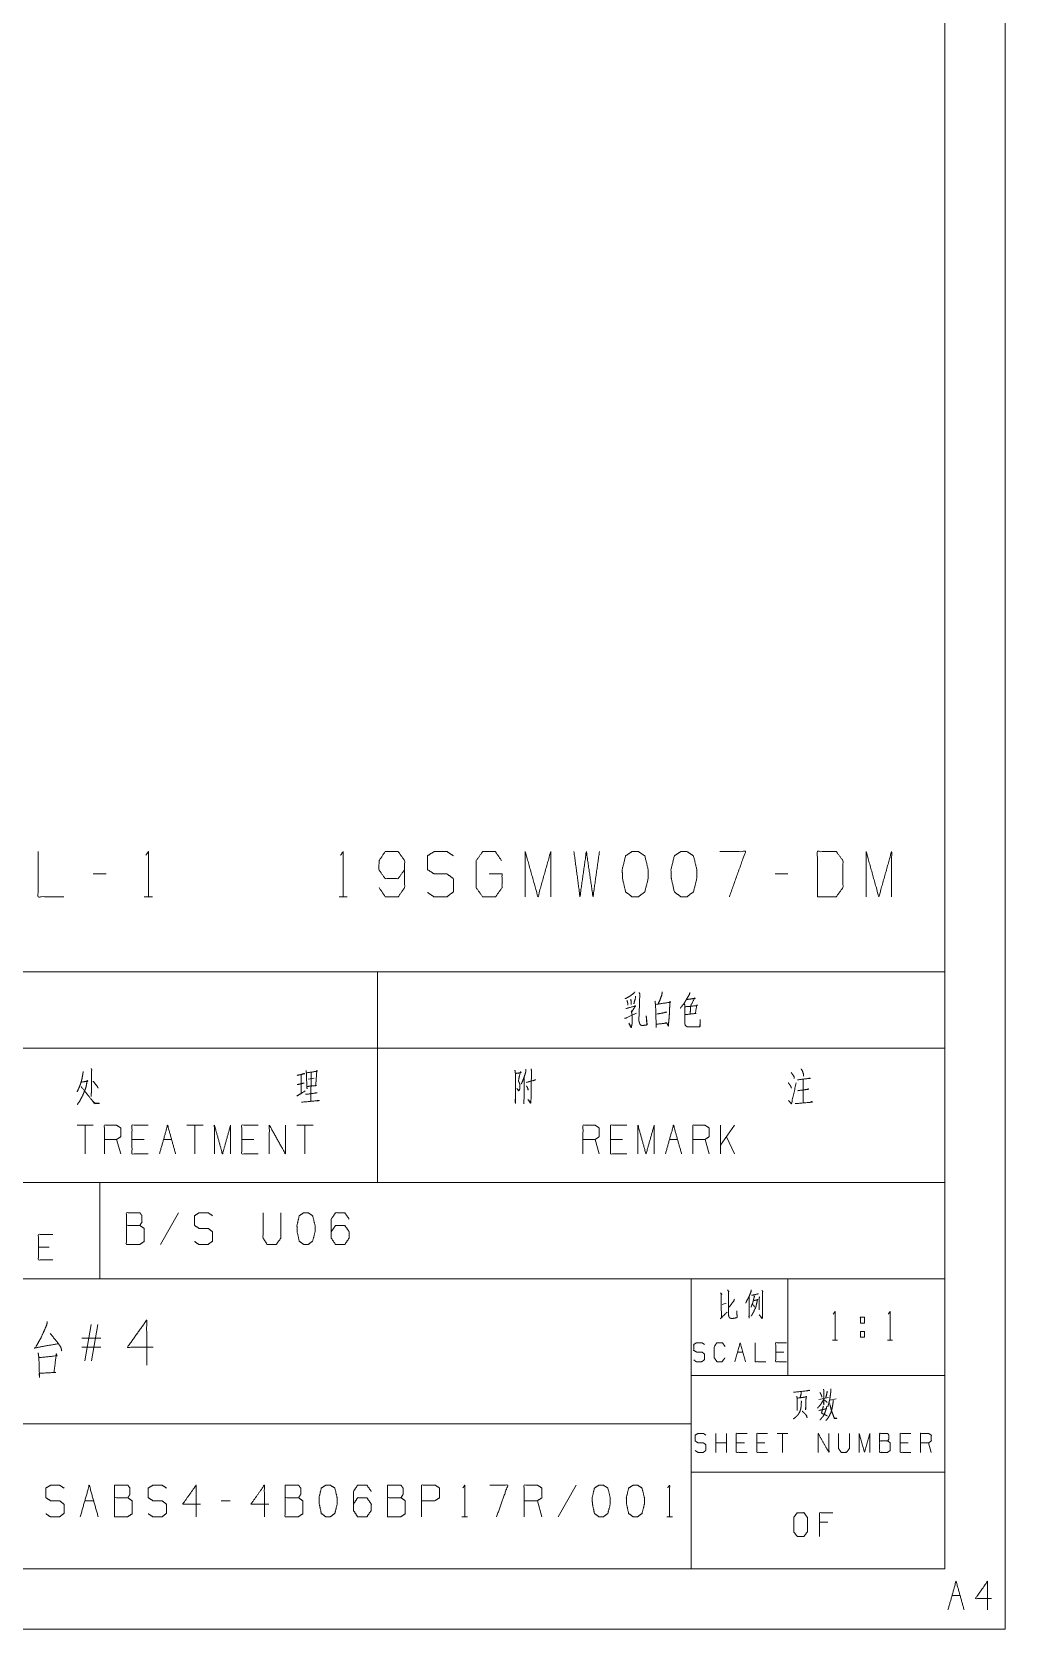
# Model space of a CAD drawing. Header units: millimetres. Extents: x 0 to 210, y 0 to 297.
# Drawn here: x 129.4 to 210, y 0 to 132.3 of the extents above; entities that cross this region are included whole.
import ezdxf

# ---------------------------------------------------------------- set-up
doc = ezdxf.new("R2010")
doc.units = ezdxf.units.MM
doc.layers.add('1', color=7, linetype='Continuous', true_color=0xffffff)

msp = doc.modelspace()

# ---------------------------------------------------------------- linework, layer by layer
at = {"layer": '1', "color": 132, "linetype": 'Continuous', "lineweight": 18}
for p, q in [((210, 0), (210, 297)), ((205, 5), (205, 292)), ((25, 37), (205, 37)), ((135, 37), (135, 29)), ((25, 29), (205, 29)), ((184, 29), (184, 5)), ((192, 29), (192, 21)), ((184, 21), (205, 21)), ((75, 17), (184, 17)), ((184, 13), (205, 13)), ((25, 5), (205, 5)), ((25, 5), (205, 5)), ((0, 0), (210, 0))]:
    msp.add_line(p, q, dxfattribs=at)
at = {"layer": '1', "color": 95, "linetype": 'Continuous', "lineweight": 18}
for p, q in [((135.51, 62.56), (134.45, 62.56)), ((192, 62.56), (190.94, 62.56)), ((138.68, 60.67), (139.35, 60.67)), ((154.82, 60.67), (155.49, 60.67)), ((128, 54.46), (158, 54.46)), ((158, 54.46), (158, 48.11)), ((158, 54.46), (205, 54.46)), ((205, 54.46), (205, 48.11)), ((128, 48.11), (158, 48.11)), ((158, 48.11), (158, 37)), ((158, 48.11), (205, 48.11)), ((205, 48.11), (205, 37)), ((152.27, 45.55), (152.75, 45.65)), ((152.5, 46.1), (152.48, 43.7)), ((193.26, 45.53), (193.26, 43.6)), ((134.45, 41.74), (133.11, 41.74)), ((133.78, 41.74), (133.78, 39.36)), ((143.56, 41.74), (142.21, 41.74)), ((142.88, 41.74), (142.88, 39.36)), ((152.66, 41.74), (151.32, 41.74)), ((151.99, 41.74), (151.99, 39.36)), ((187.58, 41.74), (186.41, 40.09)), ((186.41, 39.36), (186.41, 41.74)), ((136.73, 39.36), (136.39, 40.56)), ((138.67, 40.56), (137.66, 40.56)), ((140.27, 40.56), (140.94, 40.56)), ((147.77, 40.56), (146.76, 40.56)), ((176.37, 39.36), (176.04, 40.56)), ((178.31, 40.56), (177.31, 40.56)), ((182.19, 40.56), (182.87, 40.56)), ((185.48, 39.36), (185.14, 40.56)), ((187.58, 39.36), (186.91, 40.79)), ((128, 37), (158, 37)), ((158, 37), (205, 37)), ((141.51, 34.49), (140.03, 31.86)), ((130.8, 31.65), (129.91, 31.65)), ((186.57, 26.88), (186.89, 27.01)), ((133.76, 22.21), (134.29, 25.24)), ((134.84, 25.24), (134.31, 22.21)), ((135.09, 24.1), (133.51, 24.1)), ((195.7, 23.93), (196.13, 23.93)), ((198.01, 24.65), (198.35, 24.65)), ((198.01, 24.65), (198.01, 24.18)), ((200.25, 23.93), (200.68, 23.93)), ((135.09, 23.35), (133.51, 23.35)), ((187.83, 22.95), (188.27, 22.95)), ((191.67, 22.95), (191, 22.95)), ((194.57, 19.02), (195.36, 19.18)), ((195.48, 18.95), (196.02, 19.08)), ((186.03, 14.64), (186.03, 16.21)), ((186.92, 14.64), (186.92, 16.21)), ((192.01, 16.21), (191.12, 16.21)), ((191.57, 16.21), (191.57, 14.64)), ((186.92, 15.43), (186.03, 15.43)), ((188.4, 15.43), (187.73, 15.43)), ((190.09, 15.43), (189.43, 15.43)), ((201.97, 15.43), (201.31, 15.43)), ((203.89, 14.64), (203.67, 15.43)), ((174.46, 11.92), (172.98, 9.3)), ((133.75, 10.63), (134.49, 10.63)), ((145.8, 10.63), (145.06, 10.63)), ((171.63, 9.3), (171.26, 10.63)), ((165, 9.3), (165.47, 9.3)), ((181.97, 9.3), (182.44, 9.3)), ((195.32, 8.85), (194.63, 8.85)), ((205.61, 2.78), (206.28, 2.78))]:
    msp.add_line(p, q, dxfattribs=at)
for points, knots in [([(129.89, 64.41), (129.89, 60.67), (132.01, 60.67)], [0, 0, 0.638733, 1, 1]), ([(138.8, 64.1), (139.02, 64.41), (139.02, 60.67)], [0, 0, 0.093489, 1, 1]), ([(154.94, 64.1), (155.16, 64.41), (155.16, 60.67)], [0, 0, 0.093489, 1, 1]), ([(158.14, 61.42), (158.64, 60.67), (159.72, 60.67), (160.25, 61.42), (160.25, 63.66), (159.72, 64.41), (158.64, 64.41), (158.14, 63.66), (158.11, 62.92), (158.64, 62.17), (159.72, 62.17), (160.25, 62.92)], [0, 0, 0.076856, 0.169525, 0.247728, 0.439296, 0.517499, 0.610168, 0.687024, 0.750925, 0.829128, 0.921797, 1, 1]), ([(162.14, 61.03), (162.67, 60.67), (163.76, 60.67), (164.29, 61.07), (164.29, 62.17), (163.76, 62.56), (162.7, 62.56), (162.14, 62.92), (162.14, 64.06), (162.7, 64.41), (163.76, 64.41), (164.29, 64.06)], [0, 0, 0.068035, 0.184055, 0.254519, 0.372335, 0.442799, 0.555844, 0.62637, 0.748394, 0.81892, 0.931965, 1, 1]), ([(167.26, 62.56), (168.32, 62.56), (168.32, 61.42), (167.79, 60.67), (166.71, 60.67), (166.18, 61.42), (166.18, 63.66), (166.73, 64.41), (167.76, 64.41), (168.29, 63.66)], [0, 0, 0.103295, 0.214795, 0.30426, 0.410275, 0.49974, 0.718895, 0.809957, 0.910535, 1, 1]), ([(170.24, 60.67), (170.24, 64.41), (171.3, 60.67), (172.36, 64.41), (172.36, 60.67)], [0, 0, 0.245192, 0.5, 0.754808, 1, 1]), ([(174.28, 64.41), (174.78, 60.67), (175.31, 64.41), (175.86, 60.67), (176.39, 64.41)], [0, 0, 0.249745, 0.499742, 0.750003, 1, 1]), ([(179.62, 60.67), (180.15, 61.07), (180.43, 62.17), (180.43, 62.92), (180.15, 64.06), (179.62, 64.41), (179.09, 64.41), (178.56, 64.06), (178.28, 62.92), (178.31, 62.17), (178.56, 61.07), (179.09, 60.67), (179.62, 60.67)], [0, 0, 0.067525, 0.183971, 0.260584, 0.380943, 0.446141, 0.500306, 0.565504, 0.685863, 0.762529, 0.87831, 0.945835, 1, 1]), ([(183.65, 60.67), (184.18, 61.07), (184.46, 62.17), (184.46, 62.92), (184.18, 64.06), (183.65, 64.41), (183.13, 64.41), (182.6, 64.06), (182.32, 62.92), (182.35, 62.17), (182.6, 61.07), (183.13, 60.67), (183.65, 60.67)], [0, 0, 0.067525, 0.183971, 0.260584, 0.380943, 0.446141, 0.500306, 0.565504, 0.685863, 0.762529, 0.87831, 0.945835, 1, 1]), ([(187.16, 60.67), (188.5, 64.41), (186.38, 64.41)], [0, 0, 0.652469, 1, 1]), ([(194.45, 60.67), (196.01, 60.67), (196.57, 61.42), (196.57, 63.66), (196.01, 64.41), (194.45, 64.41), (194.45, 60.67)], [0, 0, 0.142135, 0.227162, 0.43179, 0.516816, 0.658952, 1, 1]), ([(198.49, 60.67), (198.49, 64.41), (199.54, 60.67), (200.6, 64.41), (200.6, 60.67)], [0, 0, 0.245192, 0.5, 0.754808, 1, 1]), ([(179.33, 52.78), (179.24, 52.68), (178.94, 52.45), (178.69, 52.3), (178.52, 52.22)], [0, 0, 0.13477, 0.513862, 0.806108, 1, 1]), ([(178.59, 51.4), (179.38, 51.63), (179.06, 51.12), (179.03, 51.23), (179.1, 50.87), (179.1, 50.33), (179.1, 50.15), (179.06, 49.98), (179.05, 49.85), (179.01, 49.83), (178.82, 50.2), (179.03, 49.85)], [0, 0, 0.218266, 0.374756, 0.402763, 0.497049, 0.642278, 0.688489, 0.73563, 0.768965, 0.780398, 0.891936, 1, 1]), ([(178.67, 52.08), (178.75, 51.83), (178.75, 51.68)], [0, 0, 0.633974, 1, 1]), ([(178.98, 52.18), (179.03, 51.95), (179.03, 51.75)], [0, 0, 0.536133, 1, 1]), ([(179.38, 52.43), (179.38, 52.28), (179.24, 51.8)], [0, 0, 0.232343, 1, 1]), ([(179.68, 52.73), (179.75, 52.57), (179.74, 52.63), (179.66, 50.4), (179.7, 50.23), (179.74, 50.13), (179.79, 50.05), (179.86, 50.02), (179.95, 50), (180.35, 50.05), (180.27, 50.8), (180.32, 50.08)], [0, 0, 0.033981, 0.044848, 0.501023, 0.537607, 0.559342, 0.578164, 0.593533, 0.612352, 0.696285, 0.851037, 1, 1]), ([(180.99, 52.03), (181.04, 51.72), (181.07, 50.93), (181.09, 49.83), (181.09, 50.1), (181.99, 50.2), (181.91, 50.23), (181.78, 50.18)], [0, 0, 0.084325, 0.305974, 0.610485, 0.686604, 0.937641, 0.963061, 1, 1]), ([(181.06, 51.75), (182.29, 51.93), (182.22, 52), (182.22, 51.78), (182.19, 50.95), (182.15, 50.48), (182.12, 50.2), (182.1, 49.95), (181.99, 50.18)], [0, 0, 0.341754, 0.369946, 0.431482, 0.657324, 0.787594, 0.863424, 0.931969, 1, 1]), ([(181.59, 52.78), (181.57, 52.57), (181.45, 52.22), (181.25, 51.75)], [0, 0, 0.18501, 0.527068, 1, 1]), ([(183.88, 52.73), (183.85, 52.57), (183.58, 52.13), (183.44, 51.88), (183.28, 51.68), (183.09, 51.43)], [0, 0, 0.10034, 0.440407, 0.627408, 0.793795, 1, 1]), ([(183.44, 51.8), (183.48, 51.58), (183.46, 50.45), (183.48, 50.25), (183.48, 50.13), (183.51, 50), (183.65, 49.9), (183.79, 49.88), (184.69, 49.9), (184.71, 49.9), (184.73, 49.93), (184.75, 50.5), (184.71, 49.9)], [0, 0, 0.053568, 0.318199, 0.365421, 0.394821, 0.425373, 0.466109, 0.499878, 0.711972, 0.716134, 0.723335, 0.858637, 1, 1]), ([(183.48, 51.55), (184.52, 51.65), (184.46, 51.72), (184.34, 50.98), (184.41, 51), (183.48, 50.9)], [0, 0, 0.359181, 0.390675, 0.65129, 0.676998, 1, 1]), ([(183.62, 52.15), (184.32, 52.25), (184.29, 52.3), (183.93, 51.58), (183.92, 50.95)], [0, 0, 0.323515, 0.351259, 0.716711, 1, 1]), ([(178.48, 50.6), (178.6, 50.62), (179.45, 51.03)], [0, 0, 0.118618, 1, 1]), ([(181.15, 50.95), (181.96, 51.1), (181.89, 51.12), (181.78, 51.08)], [0, 0, 0.81135, 0.884934, 1, 1]), ([(134.27, 46.45), (134.33, 46.33), (134.31, 46.2), (134.29, 44.13), (134.27, 44.25), (134.31, 44.52)], [0, 0, 0.049544, 0.095608, 0.852769, 0.898833, 1, 1]), ([(152.08, 46.28), (152.11, 46.08), (152.13, 45.45), (152.17, 44.75), (152.15, 44.93), (152.52, 45), (152.96, 45.02), (152.89, 45.05), (152.98, 46.3), (153, 46.22), (152.94, 46.2), (152.13, 46.08)], [0, 0, 0.0422, 0.172115, 0.317746, 0.354292, 0.432973, 0.524933, 0.540513, 0.800887, 0.816899, 0.82908, 1, 1]), ([(170.3, 46.38), (170.3, 46.2), (170.21, 45.9), (170.1, 45.58), (170, 45.33), (169.91, 45.15)], [0, 0, 0.134901, 0.375991, 0.639526, 0.848868, 1, 1]), ([(170.74, 46.4), (170.76, 46.22), (170.72, 43.8), (170.72, 43.65), (170.68, 43.55), (170.47, 43.88), (170.7, 43.6)], [0, 0, 0.048809, 0.721807, 0.76343, 0.792863, 0.900557, 1, 1]), ([(193.11, 46.4), (193.22, 46.22), (193.27, 46.05), (193.31, 45.95), (193.31, 45.8)], [0, 0, 0.317961, 0.602104, 0.766914, 1, 1]), ([(133.62, 46.2), (133.6, 46.05), (133.51, 45.55), (133.41, 45.2), (133.32, 44.95), (133.21, 44.7), (133.11, 44.5)], [0, 0, 0.084492, 0.368532, 0.573115, 0.721449, 0.873364, 1, 1]), ([(133.44, 45.3), (134.01, 45.4), (133.95, 45.45), (133.92, 45.23), (133.85, 44.9), (133.78, 44.7), (133.67, 44.43), (133.58, 44.2), (133.44, 43.95), (133.34, 43.75), (133.12, 43.45)], [0, 0, 0.202442, 0.228128, 0.308404, 0.425633, 0.500399, 0.604283, 0.689484, 0.790716, 0.870504, 1, 1]), ([(134.43, 45.37), (134.47, 45.35), (134.79, 44.95), (134.87, 44.8)], [0, 0, 0.059427, 0.761012, 1, 1]), ([(151.34, 45.87), (151.97, 46), (151.92, 46.03), (151.67, 45.93), (151.67, 44.38), (151.32, 44.15), (152.02, 44.6)], [0, 0, 0.171502, 0.187005, 0.257591, 0.667526, 0.778352, 1, 1]), ([(151.92, 45.23), (151.9, 45.23), (151.35, 45.1)], [0, 0, 0.030488, 1, 1]), ([(169.39, 46.3), (169.43, 46.05), (169.43, 43.55), (169.41, 43.78), (169.43, 43.95)], [0, 0, 0.080051, 0.872677, 0.944235, 1, 1]), ([(169.45, 46.03), (169.92, 46.1), (169.85, 46.18), (169.68, 45.45), (169.7, 45.35), (169.77, 45.23), (169.8, 45.1), (169.8, 44.8), (169.77, 44.68), (169.71, 44.58), (169.55, 44.77), (169.73, 44.63)], [0, 0, 0.176442, 0.214088, 0.486646, 0.523736, 0.576187, 0.623634, 0.733208, 0.780655, 0.821996, 0.915332, 1, 1]), ([(170.15, 45.7), (170.14, 43.53), (170.12, 43.73), (170.14, 43.88)], [0, 0, 0.860771, 0.940227, 1, 1]), ([(170.33, 45.28), (171.13, 45.5), (171.07, 45.5), (170.91, 45.43)], [0, 0, 0.783137, 0.83338, 1, 1]), ([(170.35, 45), (170.47, 44.77), (170.49, 44.63), (170.42, 44.9)], [0, 0, 0.371199, 0.589534, 1, 1]), ([(192.04, 45.25), (192.12, 45.15), (192.23, 45), (192.28, 44.9), (192.3, 44.8)], [0, 0, 0.250894, 0.596274, 0.80908, 1, 1]), ([(192.07, 43.78), (192.3, 43.5), (192.69, 45.25)], [0, 0, 0.166599, 1, 1]), ([(192.28, 46.1), (192.51, 45.78), (192.53, 45.62)], [0, 0, 0.724915, 1, 1]), ([(192.81, 45.5), (193.63, 45.6), (193.86, 45.62), (193.79, 45.65), (193.7, 45.6)], [0, 0, 0.66772, 0.856119, 0.91724, 1, 1]), ([(133.44, 44.95), (134.57, 43.53), (134.98, 43.55), (134.96, 43.55), (134.59, 43.58), (134.4, 43.75)], [0, 0, 0.632182, 0.773704, 0.779845, 0.909107, 1, 1]), ([(151.72, 43.65), (153.19, 43.78), (153.09, 43.8), (152.94, 43.75)], [0, 0, 0.850438, 0.913372, 1, 1]), ([(152.04, 44.3), (152.13, 44.3), (153, 44.43), (152.94, 44.43), (152.82, 44.4)], [0, 0, 0.077342, 0.843128, 0.889537, 1, 1]), ([(192.62, 43.53), (194.03, 43.65), (194, 43.7), (193.84, 43.63)], [0, 0, 0.856874, 0.893835, 1, 1]), ([(192.81, 44.6), (193.57, 44.7), (193.75, 44.73), (193.7, 44.75), (193.63, 44.73)], [0, 0, 0.710638, 0.876127, 0.930469, 1, 1]), ([(135.38, 39.36), (135.38, 41.74), (136.39, 41.74), (136.73, 41.51), (136.73, 40.79), (136.39, 40.56), (135.38, 40.56)], [0, 0, 0.400952, 0.571035, 0.639278, 0.761674, 0.829917, 1, 1]), ([(139, 39.36), (137.66, 39.36), (137.66, 41.74), (139, 41.74)], [0, 0, 0.26539, 0.73461, 1, 1]), ([(139.94, 39.36), (140.61, 41.74), (141.28, 39.36)], [0, 0, 0.5, 1, 1]), ([(144.49, 39.36), (144.49, 41.74), (145.16, 39.36), (145.83, 41.74), (145.83, 39.36)], [0, 0, 0.245192, 0.5, 0.754808, 1, 1]), ([(148.11, 39.36), (146.76, 39.36), (146.76, 41.74), (148.11, 41.74)], [0, 0, 0.26539, 0.73461, 1, 1]), ([(149.04, 39.36), (149.04, 41.74), (150.38, 39.36), (150.38, 41.74)], [0, 0, 0.317574, 0.682426, 1, 1]), ([(175.03, 39.36), (175.03, 41.74), (176.04, 41.74), (176.37, 41.51), (176.37, 40.79), (176.04, 40.56), (175.03, 40.56)], [0, 0, 0.400951, 0.571036, 0.639278, 0.761673, 0.829915, 1, 1]), ([(178.65, 39.36), (177.31, 39.36), (177.31, 41.74), (178.65, 41.74)], [0, 0, 0.265392, 0.734608, 1, 1]), ([(179.58, 39.36), (179.58, 41.74), (180.25, 39.36), (180.93, 41.74), (180.93, 39.36)], [0, 0, 0.245192, 0.5, 0.754808, 1, 1]), ([(184.13, 39.36), (184.13, 41.74), (185.14, 41.74), (185.48, 41.51), (185.48, 40.79), (185.14, 40.56), (184.13, 40.56)], [0, 0, 0.400951, 0.571036, 0.639278, 0.761673, 0.829915, 1, 1]), ([(137.2, 33.44), (137.2, 34.49), (138.31, 34.49), (138.49, 34.24), (138.49, 33.71), (138.31, 33.44), (137.2, 33.44), (137.2, 31.86), (138.3, 31.86), (138.67, 32.11), (138.67, 33.19), (138.31, 33.44)], [0, 0, 0.115917, 0.238846, 0.272469, 0.330428, 0.366584, 0.489514, 0.663389, 0.784162, 0.833486, 0.952453, 1, 1]), ([(142.84, 32.11), (143.21, 31.86), (143.97, 31.86), (144.34, 32.14), (144.34, 32.91), (143.97, 33.19), (143.23, 33.19), (142.84, 33.44), (142.84, 34.24), (143.23, 34.49), (143.97, 34.49), (144.34, 34.24)], [0, 0, 0.068035, 0.184055, 0.254519, 0.372335, 0.442799, 0.555844, 0.62637, 0.748394, 0.81892, 0.931965, 1, 1]), ([(148.52, 34.49), (148.52, 32.39), (148.87, 31.86), (149.61, 31.86), (150, 32.39), (150, 34.49)], [0, 0, 0.337151, 0.438598, 0.557782, 0.662849, 1, 1]), ([(152.26, 31.86), (152.63, 32.14), (152.83, 32.91), (152.83, 33.44), (152.63, 34.24), (152.26, 34.49), (151.89, 34.49), (151.52, 34.24), (151.33, 33.44), (151.35, 32.91), (151.52, 32.14), (151.89, 31.86), (152.26, 31.86)], [0, 0, 0.067525, 0.183971, 0.260583, 0.380942, 0.44614, 0.500306, 0.565504, 0.685863, 0.762528, 0.878309, 0.945834, 1, 1]), ([(154.17, 32.91), (154.53, 33.44), (155.29, 33.44), (155.66, 32.91), (155.66, 32.39), (155.29, 31.86), (154.53, 31.86), (154.17, 32.39), (154.17, 33.96), (154.53, 34.49), (155.29, 34.49), (155.66, 33.96)], [0, 0, 0.076963, 0.169761, 0.248073, 0.312018, 0.39033, 0.483128, 0.560092, 0.751927, 0.82889, 0.921688, 1, 1]), ([(131.1, 30.59), (129.91, 30.59), (129.91, 32.69), (131.1, 32.69)], [0, 0, 0.26539, 0.73461, 1, 1]), ([(186.41, 27.86), (186.56, 27.73), (186.47, 27.77), (186.5, 25.79), (186.41, 25.7), (186.97, 26.26)], [0, 0, 0.060255, 0.090729, 0.71461, 0.752496, 1, 1]), ([(187.01, 28.09), (187.13, 27.94), (187.08, 27.98), (187.08, 27.55), (187.08, 26.72), (187.08, 26.43), (187.08, 26.33), (187.1, 25.93), (187.14, 25.83), (187.2, 25.77), (187.33, 25.73), (187.6, 25.75), (187.79, 25.81), (187.8, 25.83), (187.77, 26.37)], [0, 0, 0.050888, 0.067372, 0.186119, 0.412301, 0.491466, 0.519738, 0.627249, 0.657961, 0.681273, 0.718989, 0.79117, 0.845839, 0.852764, 1, 1]), ([(188.97, 28.09), (188.96, 27.98), (188.78, 27.53), (188.63, 27.26), (188.52, 27.01)], [0, 0, 0.089069, 0.504979, 0.766001, 1, 1]), ([(189.86, 28.06), (189.92, 27.98), (189.89, 27.96), (189.91, 25.91), (189.91, 25.89), (189.89, 25.77), (189.86, 25.73), (189.63, 26.04), (189.86, 25.75), (189.89, 25.83)], [0, 0, 0.031371, 0.042462, 0.676474, 0.682878, 0.721568, 0.737253, 0.857567, 0.972831, 1, 1]), ([(187.08, 26.62), (187.51, 27.15), (187.58, 27.34)], [0, 0, 0.77398, 1, 1]), ([(188.81, 27.53), (188.8, 25.77), (188.78, 25.89), (188.78, 25.91), (188.8, 26.1)], [0, 0, 0.841012, 0.900786, 0.910681, 1, 1]), ([(189.22, 27.61), (189.23, 27.57), (189.16, 27.28), (189.09, 27.01), (189.01, 26.82), (188.96, 26.68)], [0, 0, 0.044894, 0.350479, 0.635591, 0.840224, 1, 1]), ([(189.22, 27.22), (189.51, 27.28), (189.48, 27.34), (189.45, 27.11), (189.4, 26.91), (189.37, 26.74), (189.31, 26.57), (189.23, 26.43), (189.16, 26.26), (189.09, 26.14), (189.01, 25.99), (188.96, 25.93)], [0, 0, 0.158182, 0.194476, 0.315843, 0.429568, 0.518472, 0.611327, 0.697145, 0.792857, 0.869066, 0.954883, 1, 1]), ([(188.99, 27.67), (189.01, 27.65), (189.04, 27.65), (189.56, 27.77), (189.51, 27.77), (189.44, 27.73)], [0, 0, 0.049781, 0.090425, 0.822292, 0.883256, 1, 1]), ([(189.07, 26.91), (189.2, 26.78), (189.23, 26.68)], [0, 0, 0.6273, 1, 1]), ([(189.64, 27.51), (189.67, 27.46), (189.64, 27.44), (189.64, 26.45), (189.63, 26.55), (189.64, 26.68)], [0, 0, 0.038712, 0.066084, 0.824707, 0.904517, 1, 1]), ([(130.64, 25.48), (130.61, 25.24), (130.39, 24.73), (130.11, 24.1), (129.92, 23.78), (129.67, 23.31), (129.56, 23.27), (130.34, 23.43), (131.53, 23.63)], [0, 0, 0.052669, 0.176264, 0.328763, 0.410773, 0.529187, 0.555336, 0.731403, 1, 1]), ([(139.41, 23.35), (137.29, 23.35), (138.88, 25.6), (138.88, 21.86)], [0, 0, 0.24587, 0.565295, 1, 1]), ([(195.77, 26.1), (195.91, 26.3), (195.91, 23.93)], [0, 0, 0.09349, 1, 1]), ([(198.01, 25.35), (198.01, 25.83), (198.35, 25.83), (198.35, 25.35), (198.01, 25.35)], [0, 0, 0.292908, 0.5, 0.792908, 1, 1]), ([(200.33, 26.1), (200.47, 26.3), (200.47, 23.93)], [0, 0, 0.09349, 1, 1]), ([(130.89, 24.49), (131.64, 23.55), (131.76, 23.35), (131.81, 23.19), (131.84, 23.04)], [0, 0, 0.685809, 0.814277, 0.909157, 1, 1]), ([(198.35, 24.65), (198.35, 24.18), (198.01, 24.18)], [0, 0, 0.585816, 1, 1]), ([(129.89, 22.88), (129.95, 22.45), (130, 20.83), (129.97, 21.19), (131.34, 21.26), (131.2, 21.26), (131.39, 22.8), (131.45, 22.64), (129.97, 22.49)], [0, 0, 0.061403, 0.288538, 0.33852, 0.530643, 0.550213, 0.767871, 0.79136, 1, 1]), ([(184.2, 22.3), (184.42, 22.15), (184.88, 22.15), (185.1, 22.32), (185.1, 22.78), (184.88, 22.95), (184.43, 22.95), (184.2, 23.09), (184.2, 23.57), (184.43, 23.72), (184.88, 23.72), (185.1, 23.57)], [0, 0, 0.068033, 0.184053, 0.254519, 0.372335, 0.442802, 0.555844, 0.62637, 0.748394, 0.81892, 0.931963, 1, 1]), ([(186.79, 22.47), (186.56, 22.15), (186.13, 22.15), (185.91, 22.47), (185.91, 23.41), (186.13, 23.72), (186.58, 23.72), (186.8, 23.41)], [0, 0, 0.114566, 0.243364, 0.357934, 0.638584, 0.753153, 0.88543, 1, 1]), ([(187.61, 22.15), (188.05, 23.72), (188.5, 22.15)], [0, 0, 0.499999, 1, 1]), ([(189.3, 23.72), (189.3, 22.15), (190.19, 22.15)], [0, 0, 0.638737, 1, 1]), ([(191.89, 22.15), (191, 22.15), (191, 23.72), (191.89, 23.72)], [0, 0, 0.265388, 0.734612, 1, 1]), ([(194.96, 19.87), (194.99, 19.72), (194.99, 18.58), (194.96, 18.73), (194.99, 18.85)], [0, 0, 0.094654, 0.823642, 0.918295, 1, 1]), ([(195.56, 19.91), (195.56, 19.78), (195.55, 19.55), (195.51, 19.27), (195.46, 18.95), (195.4, 18.71), (195.33, 18.48), (195.32, 18.42)], [0, 0, 0.081859, 0.232245, 0.425428, 0.632112, 0.800315, 0.957949, 1, 1]), ([(193.11, 18.91), (193.14, 18.79), (193.12, 18.75), (193.11, 18.46), (193.06, 18.21), (193.02, 18.06), (192.95, 17.92), (192.86, 17.77), (192.71, 17.61), (192.56, 17.48), (192.45, 17.42)], [0, 0, 0.073226, 0.098425, 0.264943, 0.409701, 0.496587, 0.589742, 0.686971, 0.813796, 0.923946, 1, 1]), ([(192.48, 19.62), (193.82, 19.76), (193.76, 19.78), (193.62, 19.76)], [0, 0, 0.865803, 0.905501, 1, 1]), ([(192.74, 19.29), (192.77, 19.12), (192.78, 18.69), (192.78, 18.11), (192.77, 18.19), (192.77, 18.33)], [0, 0, 0.119124, 0.427225, 0.837795, 0.897357, 1, 1]), ([(192.77, 19.12), (193.56, 19.24), (193.52, 19.29), (193.5, 18.93), (193.5, 18.56), (193.49, 18.33), (193.47, 18.15), (193.46, 18.23), (193.49, 18.42)], [0, 0, 0.351979, 0.378529, 0.533489, 0.697424, 0.797813, 0.880033, 0.917027, 1, 1]), ([(193.09, 19.68), (193.12, 19.55), (193.02, 19.16)], [0, 0, 0.238945, 1, 1]), ([(194.98, 19.04), (194.85, 18.81), (194.72, 18.6), (194.58, 18.44), (194.45, 18.29)], [0, 0, 0.287233, 0.555137, 0.786183, 1, 1]), ([(194.66, 19.6), (194.79, 19.37), (194.82, 19.22)], [0, 0, 0.640218, 1, 1]), ([(194.99, 19), (195.17, 18.87), (195.26, 18.77)], [0, 0, 0.613114, 1, 1]), ([(195.26, 19.72), (195.26, 19.62), (195.14, 19.14)], [0, 0, 0.174306, 1, 1]), ([(195.77, 18.95), (195.73, 18.6), (195.68, 18.35), (195.64, 18.15), (195.58, 17.96), (195.46, 17.71), (195.36, 17.53), (195.24, 17.36), (195.15, 17.28)], [0, 0, 0.194372, 0.332632, 0.448612, 0.555646, 0.70616, 0.822691, 0.933849, 1, 1]), ([(195.45, 18.69), (195.48, 18.64), (195.62, 18.06), (195.73, 17.8), (195.83, 17.51), (195.86, 17.44), (196.08, 17.46), (195.86, 17.48), (195.78, 17.61)], [0, 0, 0.026719, 0.34174, 0.493478, 0.65546, 0.691638, 0.807834, 0.92403, 1, 1]), ([(193.18, 18.06), (193.38, 17.88), (193.5, 17.75), (193.56, 17.67), (193.6, 17.51), (193.52, 17.71)], [0, 0, 0.292978, 0.473572, 0.580854, 0.762109, 1, 1]), ([(194.57, 18.11), (195.2, 18.25), (195.21, 18.44), (195.21, 18.35), (195.14, 18.11), (195.04, 17.84), (194.93, 17.63), (194.82, 17.51), (194.72, 17.38), (194.64, 17.32)], [0, 0, 0.304469, 0.392577, 0.431617, 0.55371, 0.68947, 0.798366, 0.878841, 0.95475, 1, 1]), ([(194.95, 18.46), (194.79, 17.88), (194.89, 17.84), (195.01, 17.8), (195.13, 17.73), (195.27, 17.65)], [0, 0, 0.529111, 0.626299, 0.735529, 0.852099, 1, 1]), ([(184.32, 14.79), (184.54, 14.64), (185, 14.64), (185.22, 14.8), (185.22, 15.27), (185, 15.43), (184.56, 15.43), (184.32, 15.58), (184.32, 16.06), (184.56, 16.21), (185, 16.21), (185.22, 16.06)], [0, 0, 0.068037, 0.184053, 0.254519, 0.372335, 0.442801, 0.555843, 0.62637, 0.748394, 0.81892, 0.931963, 1, 1]), ([(188.62, 14.64), (187.73, 14.64), (187.73, 16.21), (188.62, 16.21)], [0, 0, 0.265391, 0.734609, 1, 1]), ([(190.32, 14.64), (189.43, 14.64), (189.43, 16.21), (190.32, 16.21)], [0, 0, 0.265391, 0.734609, 1, 1]), ([(194.52, 14.64), (194.52, 16.21), (195.41, 14.64), (195.41, 16.21)], [0, 0, 0.317574, 0.682426, 1, 1]), ([(196.21, 16.21), (196.21, 14.95), (196.43, 14.64), (196.87, 14.64), (197.1, 14.95), (197.1, 16.21)], [0, 0, 0.33715, 0.438597, 0.557783, 0.66285, 1, 1]), ([(197.91, 14.64), (197.91, 16.21), (198.36, 14.64), (198.8, 16.21), (198.8, 14.64)], [0, 0, 0.245192, 0.5, 0.754808, 1, 1]), ([(199.61, 15.58), (199.61, 16.21), (200.28, 16.21), (200.38, 16.06), (200.38, 15.75), (200.28, 15.58), (199.61, 15.58), (199.61, 14.64), (200.26, 14.64), (200.49, 14.79), (200.49, 15.43), (200.28, 15.58)], [0, 0, 0.115918, 0.238848, 0.272469, 0.330428, 0.366583, 0.489513, 0.66339, 0.784161, 0.833486, 0.952454, 1, 1]), ([(202.2, 14.64), (201.31, 14.64), (201.31, 16.21), (202.2, 16.21)], [0, 0, 0.265388, 0.734612, 1, 1]), ([(203, 14.64), (203, 16.21), (203.67, 16.21), (203.89, 16.06), (203.89, 15.58), (203.67, 15.43), (203, 15.43)], [0, 0, 0.400954, 0.571038, 0.639279, 0.761675, 0.829916, 1, 1]), ([(130.53, 9.55), (130.9, 9.3), (131.66, 9.3), (132.03, 9.58), (132.03, 10.35), (131.66, 10.63), (130.92, 10.63), (130.53, 10.88), (130.53, 11.68), (130.92, 11.92), (131.66, 11.92), (132.03, 11.68)], [0, 0, 0.068036, 0.184054, 0.254519, 0.372335, 0.4428, 0.555843, 0.62637, 0.748394, 0.818921, 0.931964, 1, 1]), ([(133.38, 9.3), (134.12, 11.92), (134.86, 9.3)], [0, 0, 0.5, 1, 1]), ([(136.21, 10.88), (136.21, 11.92), (137.32, 11.92), (137.49, 11.68), (137.49, 11.15), (137.32, 10.88), (136.21, 10.88), (136.21, 9.3), (137.3, 9.3), (137.67, 9.55), (137.67, 10.63), (137.32, 10.88)], [0, 0, 0.115917, 0.238847, 0.272469, 0.330428, 0.366584, 0.489514, 0.663389, 0.784163, 0.833486, 0.952453, 1, 1]), ([(139.01, 9.55), (139.39, 9.3), (140.15, 9.3), (140.52, 9.58), (140.52, 10.35), (140.15, 10.63), (139.4, 10.63), (139.01, 10.88), (139.01, 11.68), (139.4, 11.92), (140.15, 11.92), (140.52, 11.68)], [0, 0, 0.068035, 0.184055, 0.254519, 0.372335, 0.442799, 0.555844, 0.62637, 0.748394, 0.81892, 0.931965, 1, 1]), ([(143.35, 10.35), (141.86, 10.35), (142.98, 11.92), (142.98, 9.3)], [0, 0, 0.245869, 0.565295, 1, 1]), ([(149, 10.35), (147.52, 10.35), (148.63, 11.92), (148.63, 9.3)], [0, 0, 0.245869, 0.565295, 1, 1]), ([(150.35, 10.88), (150.35, 11.92), (151.46, 11.92), (151.64, 11.68), (151.64, 11.15), (151.46, 10.88), (150.35, 10.88), (150.35, 9.3), (151.44, 9.3), (151.81, 9.55), (151.81, 10.63), (151.46, 10.88)], [0, 0, 0.115917, 0.238847, 0.272469, 0.330428, 0.366584, 0.489514, 0.663389, 0.784163, 0.833486, 0.952453, 1, 1]), ([(154.09, 9.3), (154.47, 9.58), (154.66, 10.35), (154.66, 10.88), (154.47, 11.68), (154.09, 11.92), (153.72, 11.92), (153.35, 11.68), (153.16, 10.88), (153.18, 10.35), (153.35, 9.58), (153.72, 9.3), (154.09, 9.3)], [0, 0, 0.067525, 0.183971, 0.260583, 0.380943, 0.44614, 0.500305, 0.565504, 0.685863, 0.762528, 0.878309, 0.945836, 1, 1]), ([(156.01, 10.35), (156.36, 10.88), (157.12, 10.88), (157.49, 10.35), (157.49, 9.83), (157.12, 9.3), (156.36, 9.3), (156.01, 9.83), (156.01, 11.4), (156.36, 11.92), (157.12, 11.92), (157.49, 11.4)], [0, 0, 0.076963, 0.169761, 0.248073, 0.312018, 0.39033, 0.483129, 0.560092, 0.751927, 0.82889, 0.921688, 1, 1]), ([(158.83, 10.88), (158.83, 11.92), (159.95, 11.92), (160.12, 11.68), (160.12, 11.15), (159.95, 10.88), (158.83, 10.88), (158.83, 9.3), (159.93, 9.3), (160.3, 9.55), (160.3, 10.63), (159.95, 10.88)], [0, 0, 0.115917, 0.238847, 0.272469, 0.330427, 0.366583, 0.489513, 0.663388, 0.784161, 0.833485, 0.952452, 1, 1]), ([(161.66, 9.3), (161.66, 11.92), (162.78, 11.92), (163.15, 11.68), (163.15, 10.88), (162.76, 10.63), (161.66, 10.63)], [0, 0, 0.401145, 0.571311, 0.639588, 0.762043, 0.83282, 1, 1]), ([(165.08, 11.7), (165.23, 11.92), (165.23, 9.3)], [0, 0, 0.093489, 1, 1]), ([(167.87, 9.3), (168.8, 11.92), (167.32, 11.92)], [0, 0, 0.652471, 1, 1]), ([(170.15, 9.3), (170.15, 11.92), (171.26, 11.92), (171.63, 11.68), (171.63, 10.88), (171.26, 10.63), (170.15, 10.63)], [0, 0, 0.400951, 0.571035, 0.639278, 0.761674, 0.829916, 1, 1]), ([(176.72, 9.3), (177.09, 9.58), (177.29, 10.35), (177.29, 10.88), (177.09, 11.68), (176.72, 11.92), (176.35, 11.92), (175.98, 11.68), (175.79, 10.88), (175.81, 10.35), (175.98, 9.58), (176.35, 9.3), (176.72, 9.3)], [0, 0, 0.067525, 0.183972, 0.260584, 0.380944, 0.446142, 0.500307, 0.565504, 0.685864, 0.762529, 0.87831, 0.945836, 1, 1]), ([(179.55, 9.3), (179.92, 9.58), (180.12, 10.35), (180.12, 10.88), (179.92, 11.68), (179.55, 11.92), (179.18, 11.92), (178.81, 11.68), (178.62, 10.88), (178.64, 10.35), (178.81, 9.58), (179.18, 9.3), (179.55, 9.3)], [0, 0, 0.067525, 0.183971, 0.260583, 0.380942, 0.446139, 0.500303, 0.565504, 0.685863, 0.762528, 0.878308, 0.945836, 1, 1]), ([(182.05, 11.7), (182.21, 11.92), (182.21, 9.3)], [0, 0, 0.093489, 1, 1]), ([(192.78, 7.67), (193.34, 7.67), (193.62, 8.06), (193.62, 9.24), (193.34, 9.64), (192.78, 9.64), (192.49, 9.24), (192.49, 8.06), (192.78, 7.67)], [0, 0, 0.102686, 0.191621, 0.409478, 0.498413, 0.601099, 0.691621, 0.909478, 1, 1]), ([(194.63, 7.67), (194.63, 9.64), (195.74, 9.64)], [0, 0, 0.638731, 1, 1]), ([(208.89, 2.53), (207.55, 2.53), (208.55, 3.96), (208.55, 1.58)], [0, 0, 0.245869, 0.565295, 1, 1])]:
    msp.add_open_spline(points, degree=1, knots=knots, dxfattribs=at)
for points in [[(181.86, 39.36), (182.53, 41.74), (183.2, 39.36)], [(205.27, 1.58), (205.94, 3.96), (206.61, 1.58)]]:
    msp.add_open_spline(points, degree=1, dxfattribs=at)

doc.saveas('drawing.dxf')
